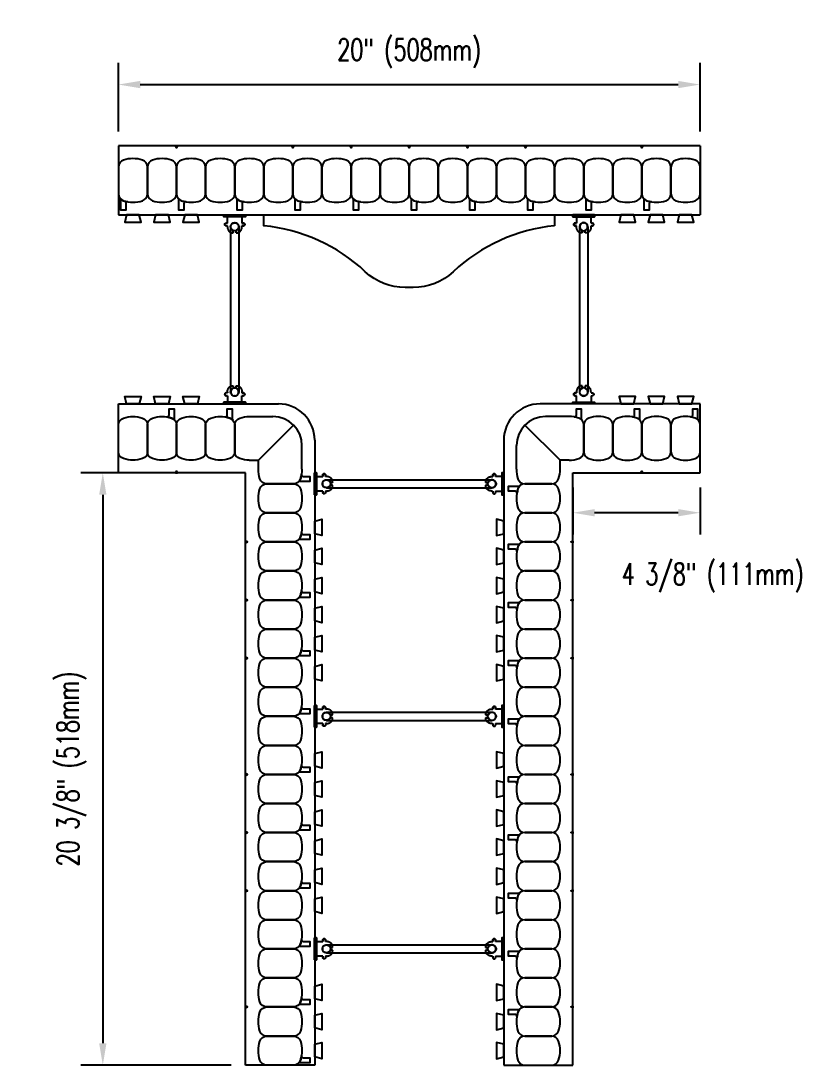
# Model space of a CAD drawing. Header units: inches. Extents: x 281.4 to 333.4, y 96.6 to 160.6.
# Drawn here: x 294.04 to 320.86, y 96.62 to 132.55 of the extents above; entities that cross this region are included whole.
import ezdxf

# ---------------------------------------------------------------- set-up
doc = ezdxf.new("R2010")
doc.units = ezdxf.units.IN
doc.header["$MEASUREMENT"] = 0
for name, color, linetype in [('line25', 2, 'Continuous'), ('LINE50', 5, 'Continuous'), ('LINE9', 9, 'Continuous'), ('TEXT', 4, 'Continuous')]:
    doc.layers.add(name, color=color, linetype=linetype)
doc.styles.add('DIM', font='romans.shx', dxfattribs={"width": 0.7})
doc.dimstyles.new('ext_8', dxfattribs={"dimscale": 8, "dimtxt": 0.09375, "dimasz": 0.09375, "dimexe": 0.09375, "dimexo": 0.0625, "dimgap": 0.0625, "dimtad": 1, "dimdec": 1, "dimzin": 3, "dimdsep": 46, "dimlunit": 4, "dimtxsty": 'DIM', "dimcen": 0.09, "dimdle": 0.09375, "dimclrt": 4, "dimadec": 0, "dimazin": 0, "dimtfac": 1, "dimtdec": 1, "dimtmove": 2, "dimatfit": 3, "dimfxl": 0, "dimfrac": 2, "dimtolj": 1, "dimtzin": 0, "dimarcsym": 0})

# ---------------------------------------------------------------- blocks, each defined once
blk = doc.blocks.new('*D20')
at = {"layer": 'Defpoints', "color": 0}
for p in [(317.387, 130.355), (297.387, 128.245), (317.387, 128.245)]:
    blk.add_point(p, dxfattribs=at)
at = {"layer": 'TEXT', "color": 0, "lineweight": -2}
for p, q in [((297.387, 128.745), (297.387, 131.105)), ((317.387, 128.745), (317.387, 131.105)), ((298.137, 130.355), (316.637, 130.355))]:
    blk.add_line(p, q, dxfattribs=at)
at = {"layer": 'TEXT', "color": 0}
for points in [[(298.137, 130.48), (298.137, 130.23), (297.387, 130.355)], [(316.637, 130.48), (316.637, 130.23), (317.387, 130.355)]]:
    blk.add_solid(points, dxfattribs=at)
at = {"layer": 'TEXT', "color": 4, "insert": (307.387, 131.427), "char_height": 0.75, "attachment_point": 5, "style": 'DIM'}
blk.add_mtext('\\A1;20" (508mm)', dxfattribs=at)
blk = doc.blocks.new('*D21')
at = {"layer": 'Defpoints', "color": 0}
for p in [(301.762, 116.995), (296.851, 96.62), (301.762, 96.62)]:
    blk.add_point(p, dxfattribs=at)
at = {"layer": 'TEXT', "color": 0, "lineweight": -2}
for p, q in [((301.262, 116.995), (296.101, 116.995)), ((296.851, 116.245), (296.851, 97.37)), ((301.262, 96.62), (296.101, 96.62))]:
    blk.add_line(p, q, dxfattribs=at)
at = {"layer": 'TEXT', "color": 0}
for points in [[(296.726, 116.245), (296.976, 116.245), (296.851, 116.995)], [(296.726, 97.37), (296.976, 97.37), (296.851, 96.62)]]:
    blk.add_solid(points, dxfattribs=at)
at = {"layer": 'TEXT', "color": 4, "insert": (295.78, 106.807), "char_height": 0.75, "attachment_point": 5, "rotation": 90, "style": 'DIM'}
blk.add_mtext('\\A1;20 3/8" (518mm)', dxfattribs=at)
blk = doc.blocks.new('*D22')
at = {"layer": 'Defpoints', "color": 0}
for p in [(313.012, 116.995), (317.387, 116.995), (313.012, 115.624)]:
    blk.add_point(p, dxfattribs=at)
at = {"layer": 'TEXT', "color": 0, "lineweight": -2}
for p, q in [((313.012, 116.495), (313.012, 114.874)), ((317.387, 116.495), (317.387, 114.874)), ((316.637, 115.624), (313.762, 115.624))]:
    blk.add_line(p, q, dxfattribs=at)
at = {"layer": 'TEXT', "color": 0}
for points in [[(313.762, 115.749), (313.762, 115.499), (313.012, 115.624)], [(316.637, 115.749), (316.637, 115.499), (317.387, 115.624)]]:
    blk.add_solid(points, dxfattribs=at)
at = {"layer": 'TEXT', "color": 4, "insert": (317.823, 113.394), "char_height": 0.75, "attachment_point": 5, "style": 'DIM'}
blk.add_mtext('\\A1;4 3/8" (111mm)', dxfattribs=at)
blk = doc.blocks.new('Connector')
blk.add_point((0.271, 0))
at = {"layer": 'LINE9'}
for p, q in [((0, 0.375), (0, -0.375)), ((0.062, -0.375), (0.062, 0.375)), ((0.281, 0.25), (0.062, 0.25))]:
    blk.add_line(p, q, dxfattribs=at)
for points, weights in [([(0.007, 0.375), (0.004, 0.375), (0, 0.375)], [1, 0.972587069138, 0.950305488115]), ([(0.327, 0.343), (0.308, 0.343), (0.281, 0.317), (0.281, 0.297)], [1, 0.85355339, 0.85355339, 1]), ([(0.328, 0.343), (0.327, 0.343), (0.327, 0.343)], [1, 0.70710678, 1]), ([(0.375, 0.297), (0.375, 0.317), (0.348, 0.343), (0.329, 0.343)], [1, 0.85355339, 0.85355339, 1]), ([(0.406, 0.25), (0.546, 0.25), (0.619, 0.131)], [0.958404415409, 0.794674173519, 0.864651571113]), ([(0.619, 0.052), (0.612, 0.049), (0.604, 0.049)], [0.83615024178, 0.892081430621, 1]), ([(0.281, -0.297), (0.281, -0.317), (0.308, -0.343), (0.327, -0.343)], [1, 0.85355339, 0.85355339, 1]), ([(0.327, -0.343), (0.281, -0.343), (0.281, -0.297)], [1, 0.70710678, 1]), ([(0.329, -0.343), (0.348, -0.343), (0.375, -0.317), (0.375, -0.297)], [1, 0.85355339, 0.85355339, 1]), ([(0.375, -0.297), (0.375, -0.343), (0.329, -0.343)], [1, 0.70710678, 1]), ([(0.619, -0.131), (0.546, -0.25), (0.406, -0.25)], [0.864651574428, 0.794674169686, 0.958404415195]), ([(0.604, -0.049), (0.612, -0.049), (0.619, -0.052)], [1, 0.89208144177, 0.836150253337]), ([(0, -0.375), (0.004, -0.375), (0.007, -0.375)], [0.950305488115, 0.972587069138, 1])]:
    blk.add_rational_spline(points, weights, degree=2, dxfattribs=at)
for points, degree in [([(0, 0.375), (0.002, 0.375), (0.005, 0.375), (0.007, 0.375)], 3), ([(0.007, 0.375), (0.021, 0.375), (0.051, 0.375), (0.062, 0.375), (0.062, 0.375)], 3), ([(0.281, 0.25), (0.281, 0.297)], 1), ([(0.327, 0.343), (0.327, 0.343), (0.328, 0.343), (0.328, 0.343)], 3), ([(0.328, 0.343), (0.329, 0.343), (0.329, 0.343), (0.329, 0.343)], 3), ([(0.375, 0.25), (0.375, 0.297)], 1), ([(0.406, 0.25), (0.375, 0.25)], 1), ([(0.406, 0.25), (0.406, 0.25)], 1), ([(0.406, 0.25), (0.406, 0.25)], 1), ([(0.406, 0.25), (0.406, 0.25)], 1), ([(0.406, 0.25), (0.406, 0.25)], 1), ([(0.406, 0.25), (0.406, 0.25)], 1), ([(0.406, 0.25), (0.406, 0.25)], 1), ([(0.406, 0.25), (0.406, 0.25)], 1), ([(0.406, 0.25), (0.406, 0.25)], 1), ([(0.406, 0.25), (0.406, 0.25)], 1), ([(0.406, 0.25), (0.406, 0.25)], 1), ([(0.406, 0.25), (0.406, 0.25)], 1), ([(0.406, 0.25), (0.406, 0.25)], 1), ([(0.406, 0.25), (0.406, 0.25)], 1), ([(0.406, 0.25), (0.406, 0.25)], 1), ([(0.406, 0.25), (0.406, 0.25)], 1), ([(0.406, 0.25), (0.406, 0.25)], 1), ([(0.406, 0.25), (0.406, 0.25)], 1), ([(0.406, 0.25), (0.406, 0.25)], 1), ([(0.406, 0.25), (0.406, 0.25)], 1), ([(0.406, 0.25), (0.406, 0.25)], 1), ([(0.406, 0.25), (0.406, 0.25)], 1), ([(0.406, 0.25), (0.406, 0.25)], 1), ([(0.406, 0.25), (0.406, 0.25)], 1), ([(0.406, 0.25), (0.406, 0.25)], 1), ([(0.604, 0.049), (0.532, 0.049)], 1), ([(0.532, 0.049), (0.532, 0.049)], 1), ([(0.532, 0.049), (0.532, 0.049)], 1), ([(0.532, 0.049), (0.532, 0.049)], 1), ([(0.532, 0.049), (0.532, 0.049)], 1), ([(0.532, 0.049), (0.532, 0.049)], 1), ([(0.532, 0.049), (0.532, 0.049)], 1), ([(0.532, 0.049), (0.532, 0.049)], 1), ([(0.532, 0.049), (0.532, 0.049)], 1), ([(0.532, 0.049), (0.532, 0.049)], 1), ([(0.532, 0.049), (0.532, 0.049)], 1), ([(0.604, 0.049), (0.609, 0.049), (0.614, 0.05), (0.619, 0.052)], 3), ([(0.604, 0.049), (0.604, 0.049)], 1), ([(0.604, 0.049), (0.604, 0.049)], 1), ([(0.604, 0.049), (0.604, 0.049)], 1), ([(0.604, 0.049), (0.604, 0.049)], 1), ([(0.619, 0.131), (0.619, 0.052)], 1), ([(0.619, 0.131), (0.619, 0.131)], 1), ([(0.619, 0.131), (0.619, 0.131)], 1), ([(0.619, 0.131), (0.619, 0.131)], 1), ([(0.619, 0.131), (0.619, 0.131)], 1), ([(0.062, -0.25), (0.281, -0.25)], 1), ([(0.281, -0.297), (0.281, -0.25)], 1), ([(0.281, -0.25), (0.281, -0.297)], 1), ([(0.328, -0.343), (0.328, -0.343), (0.327, -0.343), (0.327, -0.343)], 3), ([(0.329, -0.343), (0.329, -0.343), (0.329, -0.343), (0.328, -0.343)], 3), ([(0.375, -0.25), (0.375, -0.297)], 1), ([(0.375, -0.297), (0.375, -0.25)], 1), ([(0.406, -0.25), (0.375, -0.25)], 1), ([(0.406, -0.25), (0.406, -0.25)], 1), ([(0.406, -0.25), (0.406, -0.25)], 1), ([(0.406, -0.25), (0.406, -0.25)], 1), ([(0.406, -0.25), (0.406, -0.25)], 1), ([(0.406, -0.25), (0.406, -0.25)], 1), ([(0.406, -0.25), (0.406, -0.25)], 1), ([(0.406, -0.25), (0.406, -0.25)], 1), ([(0.406, -0.25), (0.406, -0.25)], 1), ([(0.406, -0.25), (0.406, -0.25)], 1), ([(0.406, -0.25), (0.406, -0.25)], 1), ([(0.406, -0.25), (0.406, -0.25)], 1), ([(0.532, -0.049), (0.604, -0.049)], 1), ([(0.604, -0.049), (0.58, -0.049), (0.556, -0.049), (0.532, -0.049)], 3), ([(0.532, -0.049), (0.532, -0.049)], 1), ([(0.532, -0.049), (0.532, -0.049)], 1), ([(0.532, -0.049), (0.532, -0.049)], 1), ([(0.532, -0.049), (0.532, -0.049)], 1), ([(0.619, -0.052), (0.614, -0.05), (0.609, -0.049), (0.604, -0.049)], 3), ([(0.604, -0.049), (0.604, -0.049)], 1), ([(0.604, -0.049), (0.604, -0.049)], 1), ([(0.604, -0.049), (0.604, -0.049)], 1), ([(0.604, -0.049), (0.604, -0.049)], 1), ([(0.604, -0.049), (0.604, -0.049)], 1), ([(0.604, -0.049), (0.604, -0.049)], 1), ([(0.604, -0.049), (0.604, -0.049)], 1), ([(0.604, -0.049), (0.604, -0.049)], 1), ([(0.619, -0.052), (0.619, -0.131)], 1), ([(0.619, -0.131), (0.619, -0.131)], 1), ([(0.619, -0.131), (0.619, -0.131)], 1), ([(0.619, -0.131), (0.619, -0.131)], 1), ([(0.619, -0.131), (0.619, -0.131)], 1), ([(0.007, -0.375), (0.005, -0.375), (0.002, -0.375), (0, -0.375)], 3), ([(0.062, -0.375), (0.062, -0.375), (0.051, -0.375), (0.021, -0.375), (0.007, -0.375)], 3)]:
    blk.add_open_spline(points, degree=degree, dxfattribs=at)
for points, weights, knots in [([(0.062, 0.375), (0.062, 0.375), (0.046, 0.375), (0.03, 0.375), (0.007, 0.375)], [0.868718858569, 0.861102746415, 1, 0.861102734288, 0.868718859898], [0, 0, 0, 0.5, 0.5, 1, 1, 1]), ([(0.532, 0.049), (0.472, 0.203), (0.333, 0.113), (0.157, 0), (0.333, -0.113), (0.472, -0.203), (0.532, -0.049)], [0.899508922286, 0.599718215298, 1, 0.54226024, 1, 0.599718224335, 0.899508908749], [0, 0, 0, 0.318112, 0.318112, 0.681888, 0.681888, 1, 1, 1]), ([(0.007, -0.375), (0.03, -0.375), (0.046, -0.375), (0.062, -0.375), (0.062, -0.375)], [0.868718859319, 0.861102739573, 1, 0.861102742958, 0.868718858948], [0, 0, 0, 0.5, 0.5, 1, 1, 1])]:
    blk.add_rational_spline(points, weights, degree=2, knots=knots, dxfattribs=at)
blk = doc.blocks.new('WEB_6_CENTRE_TOP')
for p, q in [((5.688, 0.141), (0, 0.141)), ((5.688, -0.141), (0, -0.141))]:
    blk.add_line(p, q)
for centre in [(0, 0), (5.688, 0)]:
    blk.add_circle(centre, 0.141)

msp = doc.modelspace()

# ---------------------------------------------------------------- linework, layer by layer
at = {"layer": 'line25'}
for p, q in [((297.3869, 125.8699), (317.3869, 125.8699)), ((297.3869, 119.3699), (302.8869, 119.3699)), ((317.3869, 119.3699), (311.8869, 119.3699)), ((304.1369, 118.1199), (304.1369, 96.6199)), ((310.6369, 118.1199), (310.6369, 96.6199))]:
    msp.add_line(p, q, dxfattribs=at)
for points in [[(297.6681, 125.8699), (297.6058, 125.6199), (298.1681, 125.6199), (298.1058, 125.8699)], [(298.6681, 125.8699), (298.6058, 125.6199), (299.1681, 125.6199), (299.1058, 125.8699)], [(299.6681, 125.8699), (299.6058, 125.6199), (300.1681, 125.6199), (300.1058, 125.8699)], [(314.6681, 125.8699), (314.6058, 125.6199), (315.1681, 125.6199), (315.1058, 125.8699)], [(315.6681, 125.8699), (315.6058, 125.6199), (316.1681, 125.6199), (316.1058, 125.8699)], [(316.6681, 125.8699), (316.6058, 125.6199), (317.1681, 125.6199), (317.1058, 125.8699)], [(297.6681, 119.3699), (297.6058, 119.6199), (298.1681, 119.6199), (298.1058, 119.3699)], [(298.6681, 119.3699), (298.6058, 119.6199), (299.1681, 119.6199), (299.1058, 119.3699)], [(299.6681, 119.3699), (299.6058, 119.6199), (300.1681, 119.6199), (300.1058, 119.3699)], [(315.1058, 119.3699), (315.1681, 119.6199), (314.6058, 119.6199), (314.6681, 119.3699)], [(316.1058, 119.3699), (316.1681, 119.6199), (315.6058, 119.6199), (315.6681, 119.3699)], [(317.1058, 119.3699), (317.1681, 119.6199), (316.6058, 119.6199), (316.6681, 119.3699)], [(304.1369, 115.3387), (304.3869, 115.4011), (304.3869, 114.8387), (304.1369, 114.9011)], [(310.6369, 115.3387), (310.3869, 115.4011), (310.3869, 114.8387), (310.6369, 114.9011)], [(304.1369, 114.3387), (304.3869, 114.4011), (304.3869, 113.8387), (304.1369, 113.9011)], [(310.6369, 114.3387), (310.3869, 114.4011), (310.3869, 113.8387), (310.6369, 113.9011)], [(304.1369, 113.3387), (304.3869, 113.4011), (304.3869, 112.8387), (304.1369, 112.9011)], [(310.6369, 113.3387), (310.3869, 113.4011), (310.3869, 112.8387), (310.6369, 112.9011)], [(304.1369, 112.3387), (304.3869, 112.4011), (304.3869, 111.8387), (304.1369, 111.9011)], [(310.6369, 112.3387), (310.3869, 112.4011), (310.3869, 111.8387), (310.6369, 111.9011)], [(304.1369, 111.3387), (304.3869, 111.4011), (304.3869, 110.8387), (304.1369, 110.9011)], [(310.6369, 111.3387), (310.3869, 111.4011), (310.3869, 110.8387), (310.6369, 110.9011)], [(304.1369, 110.3387), (304.3869, 110.4011), (304.3869, 109.8387), (304.1369, 109.9011)], [(310.6369, 110.3387), (310.3869, 110.4011), (310.3869, 109.8387), (310.6369, 109.9011)], [(304.1369, 107.3387), (304.3869, 107.4011), (304.3869, 106.8387), (304.1369, 106.9011)], [(310.6369, 107.3387), (310.3869, 107.4011), (310.3869, 106.8387), (310.6369, 106.9011)], [(304.1369, 106.3387), (304.3869, 106.4011), (304.3869, 105.8387), (304.1369, 105.9011)], [(310.6369, 106.3387), (310.3869, 106.4011), (310.3869, 105.8387), (310.6369, 105.9011)], [(304.1369, 105.3387), (304.3869, 105.4011), (304.3869, 104.8387), (304.1369, 104.9011)], [(310.6369, 105.3387), (310.3869, 105.4011), (310.3869, 104.8387), (310.6369, 104.9011)], [(304.1369, 104.3387), (304.3869, 104.4011), (304.3869, 103.8387), (304.1369, 103.9011)], [(310.6369, 104.3387), (310.3869, 104.4011), (310.3869, 103.8387), (310.6369, 103.9011)], [(304.1369, 103.3387), (304.3869, 103.4011), (304.3869, 102.8387), (304.1369, 102.9011)], [(310.6369, 103.3387), (310.3869, 103.4011), (310.3869, 102.8387), (310.6369, 102.9011)], [(304.1369, 102.3387), (304.3869, 102.4011), (304.3869, 101.8387), (304.1369, 101.9011)], [(310.6369, 102.3387), (310.3869, 102.4011), (310.3869, 101.8387), (310.6369, 101.9011)], [(304.1369, 99.3387), (304.3869, 99.4011), (304.3869, 98.8387), (304.1369, 98.9011)], [(310.6369, 99.3387), (310.3869, 99.4011), (310.3869, 98.8387), (310.6369, 98.9011)], [(304.1369, 98.3387), (304.3869, 98.4011), (304.3869, 97.8387), (304.1369, 97.9011)], [(310.6369, 98.3387), (310.3869, 98.4011), (310.3869, 97.8387), (310.6369, 97.9011)], [(304.1369, 97.3387), (304.3869, 97.4011), (304.3869, 96.8387), (304.1369, 96.9011)], [(310.6369, 97.3387), (310.3869, 97.4011), (310.3869, 96.8387), (310.6369, 96.9011)]]:
    msp.add_lwpolyline(points, close=True, dxfattribs=at)
for centre, start, end in [((302.8869, 118.1199), 0, 90), ((311.8869, 118.1199), 90, 180)]:
    msp.add_arc(centre, 1.25, start, end, dxfattribs=at)
at = {"layer": 'LINE50'}
for p, q in [((297.3869, 128.2449), (297.3869, 125.8699)), ((317.3869, 128.2449), (297.3869, 128.2449)), ((317.3869, 128.2449), (317.3869, 125.8699)), ((297.3869, 116.9949), (297.3869, 119.3699)), ((317.3869, 116.9949), (317.3869, 119.3699)), ((301.7619, 116.9949), (297.3869, 116.9949)), ((301.7619, 96.6199), (301.7619, 116.9949)), ((313.0119, 96.6199), (313.0119, 116.9949)), ((313.0119, 116.9949), (317.3869, 116.9949)), ((304.1369, 96.6199), (301.7619, 96.6199)), ((310.6369, 96.6199), (313.0119, 96.6199))]:
    msp.add_line(p, q, dxfattribs=at)
at = {"layer": 'LINE9'}
for p, q in [((301.8869, 118.9324), (302.6994, 118.9324)), ((312.8869, 118.9324), (312.0744, 118.9324)), ((302.1994, 117.4324), (303.4065, 118.6395)), ((312.5744, 117.4324), (311.3673, 118.6395)), ((303.6994, 117.1199), (303.6994, 117.9324)), ((311.0744, 117.1199), (311.0744, 117.9324)), ((301.8869, 117.4324), (302.1994, 117.4324)), ((302.1994, 117.1199), (302.1994, 117.4324)), ((312.5744, 117.1199), (312.5744, 117.4324)), ((312.8869, 117.4324), (312.5744, 117.4324))]:
    msp.add_line(p, q, dxfattribs=at)
for points in [[(299.4182, 128.2449), (299.3869, 128.1804), (299.3557, 128.2449)], [(299.4182, 128.2449), (299.3869, 128.1804), (299.3557, 128.2449)], [(303.4182, 128.2449), (303.3869, 128.1804), (303.3557, 128.2449)], [(303.4182, 128.2449), (303.3869, 128.1804), (303.3557, 128.2449)], [(305.4182, 128.2449), (305.3869, 128.1804), (305.3557, 128.2449)], [(307.4182, 128.2449), (307.3869, 128.1804), (307.3557, 128.2449)], [(309.4182, 128.2449), (309.3869, 128.1804), (309.3557, 128.2449)], [(309.4182, 128.2449), (309.3869, 128.1804), (309.3557, 128.2449)], [(311.4182, 128.2449), (311.3869, 128.1804), (311.3557, 128.2449)], [(311.4182, 128.2449), (311.3869, 128.1804), (311.3557, 128.2449)], [(315.4182, 128.2449), (315.3869, 128.1804), (315.3557, 128.2449)], [(315.4182, 128.2449), (315.3869, 128.1804), (315.3557, 128.2449)], [(315.4182, 128.2449), (315.3869, 128.1804), (315.3557, 128.2449)], [(299.4182, 116.9949), (299.3869, 117.0594), (299.3557, 116.9949)], [(315.3506, 116.9949), (315.3819, 117.0594), (315.4131, 116.9949)], [(301.7619, 114.5887), (301.8264, 114.6199), (301.7619, 114.6512)], [(313.0119, 114.5887), (312.9474, 114.6199), (313.0119, 114.6512)], [(301.7619, 112.5887), (301.8264, 112.6199), (301.7619, 112.6512)], [(313.0119, 112.5887), (312.9474, 112.6199), (313.0119, 112.6512)], [(301.7619, 110.5887), (301.8264, 110.6199), (301.7619, 110.6512)], [(313.0119, 110.5887), (312.9474, 110.6199), (313.0119, 110.6512)], [(301.7619, 106.5887), (301.8264, 106.6199), (301.7619, 106.6512)], [(313.0119, 106.5887), (312.9474, 106.6199), (313.0119, 106.6512)], [(301.7619, 104.5887), (301.8264, 104.6199), (301.7619, 104.6512)], [(313.0119, 104.5887), (312.9474, 104.6199), (313.0119, 104.6512)], [(301.7619, 102.5887), (301.8264, 102.6199), (301.7619, 102.6512)], [(313.0119, 102.5887), (312.9474, 102.6199), (313.0119, 102.6512)], [(301.7619, 98.5887), (301.8264, 98.6199), (301.7619, 98.6512)], [(313.0119, 98.5887), (312.9474, 98.6199), (313.0119, 98.6512)]]:
    msp.add_lwpolyline(points, close=True, dxfattribs=at)
for points in [[(297.56, 126.3589, 0.1576708), (298.2138, 126.3589, 0.3253046), (298.3869, 126.5968), (298.3869, 127.518, 0.3253046), (298.2138, 127.7559, 0.1576708), (297.56, 127.7559, 0.3253046), (297.3869, 127.518), (297.3869, 126.5968, 0.3253046)], [(298.56, 126.3589, 0.1576708), (299.2138, 126.3589, 0.3253046), (299.3869, 126.5968), (299.3869, 127.518, 0.3253046), (299.2138, 127.7559, 0.1576708), (298.56, 127.7559, 0.3253046), (298.3869, 127.518), (298.3869, 126.5968, 0.3253046)], [(299.56, 126.3589, 0.1576708), (300.2138, 126.3589, 0.3253046), (300.3869, 126.5968), (300.3869, 127.518, 0.3253046), (300.2138, 127.7559, 0.1576708), (299.56, 127.7559, 0.3253046), (299.3869, 127.518), (299.3869, 126.5968, 0.3253046)], [(300.56, 126.3589, 0.1576708), (301.2138, 126.3589, 0.3253046), (301.3869, 126.5968), (301.3869, 127.518, 0.3253046), (301.2138, 127.7559, 0.1576708), (300.56, 127.7559, 0.3253046), (300.3869, 127.518), (300.3869, 126.5968, 0.3253046)], [(301.56, 126.3589, 0.1576708), (302.2138, 126.3589, 0.3253046), (302.3869, 126.5968), (302.3869, 127.518, 0.3253046), (302.2138, 127.7559, 0.1576708), (301.56, 127.7559, 0.3253046), (301.3869, 127.518), (301.3869, 126.5968, 0.3253046)], [(302.56, 126.3589, 0.1576708), (303.2138, 126.3589, 0.3253046), (303.3869, 126.5968), (303.3869, 127.518, 0.3253046), (303.2138, 127.7559, 0.1576708), (302.56, 127.7559, 0.3253046), (302.3869, 127.518), (302.3869, 126.5968, 0.3253046)], [(303.56, 126.3589, 0.1576708), (304.2138, 126.3589, 0.3253046), (304.3869, 126.5968), (304.3869, 127.518, 0.3253046), (304.2138, 127.7559, 0.1576708), (303.56, 127.7559, 0.3253046), (303.3869, 127.518), (303.3869, 126.5968, 0.3253046)], [(304.56, 126.3589, 0.1576708), (305.2138, 126.3589, 0.3253046), (305.3869, 126.5968), (305.3869, 127.518, 0.3253046), (305.2138, 127.7559, 0.1576708), (304.56, 127.7559, 0.3253046), (304.3869, 127.518), (304.3869, 126.5968, 0.3253046)], [(305.56, 126.3589, 0.1576708), (306.2138, 126.3589, 0.3253046), (306.3869, 126.5968), (306.3869, 127.518, 0.3253046), (306.2138, 127.7559, 0.1576708), (305.56, 127.7559, 0.3253046), (305.3869, 127.518), (305.3869, 126.5968, 0.3253046)], [(306.56, 126.3589, 0.1576708), (307.2138, 126.3589, 0.3253046), (307.3869, 126.5968), (307.3869, 127.518, 0.3253046), (307.2138, 127.7559, 0.1576708), (306.56, 127.7559, 0.3253046), (306.3869, 127.518), (306.3869, 126.5968, 0.3253046)], [(307.56, 126.3589, 0.1576708), (308.2138, 126.3589, 0.3253046), (308.3869, 126.5968), (308.3869, 127.518, 0.3253046), (308.2138, 127.7559, 0.1576708), (307.56, 127.7559, 0.3253046), (307.3869, 127.518), (307.3869, 126.5968, 0.3253046)], [(308.56, 126.3589, 0.1576708), (309.2138, 126.3589, 0.3253046), (309.3869, 126.5968), (309.3869, 127.518, 0.3253046), (309.2138, 127.7559, 0.1576708), (308.56, 127.7559, 0.3253046), (308.3869, 127.518), (308.3869, 126.5968, 0.3253046)], [(309.56, 126.3589, 0.1576708), (310.2138, 126.3589, 0.3253046), (310.3869, 126.5968), (310.3869, 127.518, 0.3253046), (310.2138, 127.7559, 0.1576708), (309.56, 127.7559, 0.3253046), (309.3869, 127.518), (309.3869, 126.5968, 0.3253046)], [(310.56, 126.3589, 0.1576708), (311.2138, 126.3589, 0.3253046), (311.3869, 126.5968), (311.3869, 127.518, 0.3253046), (311.2138, 127.7559, 0.1576708), (310.56, 127.7559, 0.3253046), (310.3869, 127.518), (310.3869, 126.5968, 0.3253046)], [(311.56, 126.3589, 0.1576708), (312.2138, 126.3589, 0.3253046), (312.3869, 126.5968), (312.3869, 127.518, 0.3253046), (312.2138, 127.7559, 0.1576708), (311.56, 127.7559, 0.3253046), (311.3869, 127.518), (311.3869, 126.5968, 0.3253046)], [(312.56, 126.3589, 0.1576708), (313.2138, 126.3589, 0.3253046), (313.3869, 126.5968), (313.3869, 127.518, 0.3253046), (313.2138, 127.7559, 0.1576708), (312.56, 127.7559, 0.3253046), (312.3869, 127.518), (312.3869, 126.5968, 0.3253046)], [(313.56, 126.3589, 0.1576708), (314.2138, 126.3589, 0.3253046), (314.3869, 126.5968), (314.3869, 127.518, 0.3253046), (314.2138, 127.7559, 0.1576708), (313.56, 127.7559, 0.3253046), (313.3869, 127.518), (313.3869, 126.5968, 0.3253046)], [(314.56, 126.3589, 0.1576708), (315.2138, 126.3589, 0.3253046), (315.3869, 126.5968), (315.3869, 127.518, 0.3253046), (315.2138, 127.7559, 0.1576708), (314.56, 127.7559, 0.3253046), (314.3869, 127.518), (314.3869, 126.5968, 0.3253046)], [(315.56, 126.3589, 0.1576708), (316.2138, 126.3589, 0.3253046), (316.3869, 126.5968), (316.3869, 127.518, 0.3253046), (316.2138, 127.7559, 0.1576708), (315.56, 127.7559, 0.3253046), (315.3869, 127.518), (315.3869, 126.5968, 0.3253046)], [(316.56, 126.3589, 0.1576708), (317.2138, 126.3589, 0.3253046), (317.3869, 126.5968), (317.3869, 127.518, 0.3253046), (317.2138, 127.7559, 0.1576708), (316.56, 127.7559, 0.3253046), (316.3869, 127.518), (316.3869, 126.5968, 0.3253046)], [(297.56, 126.3589, 0.0372667), (297.7137, 126.3216, 0.4630356), (297.641, 126.2599), (297.641, 126.0384), (297.4702, 126.0384), (297.4702, 126.3844, 0.1890024), (297.4535, 126.4269, 0.1284074)], [(299.56, 126.3589, 0.0372667), (299.7137, 126.3216, 0.4630356), (299.641, 126.2599), (299.641, 126.0384), (299.4702, 126.0384), (299.4702, 126.3844, 0.1890024), (299.4535, 126.4269, 0.1284074)], [(301.56, 126.3589, 0.0372667), (301.7137, 126.3216, 0.4630356), (301.641, 126.2599), (301.641, 126.0384), (301.4702, 126.0384), (301.4702, 126.3844, 0.1890024), (301.4535, 126.4269, 0.1284074)], [(303.56, 126.3589, 0.0372667), (303.7137, 126.3216, 0.4630356), (303.641, 126.2599), (303.641, 126.0384), (303.4702, 126.0384), (303.4702, 126.3844, 0.1890024), (303.4535, 126.4269, 0.1284074)], [(305.56, 126.3589, 0.0372667), (305.7137, 126.3216, 0.4630356), (305.641, 126.2599), (305.641, 126.0384), (305.4702, 126.0384), (305.4702, 126.3844, 0.1890024), (305.4535, 126.4269, 0.1284074)], [(307.56, 126.3589, 0.0372667), (307.7137, 126.3216, 0.4630356), (307.641, 126.2599), (307.641, 126.0384), (307.4702, 126.0384), (307.4702, 126.3844, 0.1890024), (307.4535, 126.4269, 0.1284074)], [(309.56, 126.3589, 0.0372667), (309.7137, 126.3216, 0.4630356), (309.641, 126.2599), (309.641, 126.0384), (309.4702, 126.0384), (309.4702, 126.3844, 0.1890024), (309.4535, 126.4269, 0.1284074)], [(311.56, 126.3589, 0.0372667), (311.7137, 126.3216, 0.4630356), (311.641, 126.2599), (311.641, 126.0384), (311.4702, 126.0384), (311.4702, 126.3844, 0.1890024), (311.4535, 126.4269, 0.1284074)], [(313.56, 126.3589, 0.0372667), (313.7137, 126.3216, 0.4630356), (313.641, 126.2599), (313.641, 126.0384), (313.4702, 126.0384), (313.4702, 126.3844, 0.1890024), (313.4535, 126.4269, 0.1284074)], [(315.56, 126.3589, 0.0372667), (315.7137, 126.3216, 0.4630356), (315.641, 126.2599), (315.641, 126.0384), (315.4702, 126.0384), (315.4702, 126.3844, 0.1890024), (315.4535, 126.4269, 0.1284074)], [(312.3869, 125.4949, 0.1663746), (308.8961, 123.9135, -0.191048), (307.5254, 123.3699), (307.2484, 123.3699, -0.191048), (305.8777, 123.9135, 0.1663746), (302.3869, 125.4949), (302.3869, 125.8699), (312.3869, 125.8699)], [(297.56, 118.8809, -0.1576708), (298.2138, 118.8809, -0.3253046), (298.3869, 118.643), (298.3869, 117.7218, -0.3253046), (298.2138, 117.484, -0.1576708), (297.56, 117.484, -0.3253046), (297.3869, 117.7218), (297.3869, 118.643, -0.3253046)], [(298.56, 118.8809, -0.1576708), (299.2138, 118.8809, -0.3253046), (299.3869, 118.643), (299.3869, 117.7218, -0.3253046), (299.2138, 117.484, -0.1576708), (298.56, 117.484, -0.3253046), (298.3869, 117.7218), (298.3869, 118.643, -0.3253046)], [(299.2138, 118.8809, 0.0372667), (299.0601, 118.9182, 0.4630356), (299.1328, 118.9799), (299.1328, 119.2015), (299.3037, 119.2015), (299.3037, 118.8554, 0.1890024), (299.3203, 118.8129, 0.1284074)], [(299.56, 118.8809, -0.1576708), (300.2138, 118.8809, -0.3253046), (300.3869, 118.643), (300.3869, 117.7218, -0.3253046), (300.2138, 117.484, -0.1576708), (299.56, 117.484, -0.3253046), (299.3869, 117.7218), (299.3869, 118.643, -0.3253046)], [(300.56, 118.8809, -0.1576708), (301.2138, 118.8809, -0.3253046), (301.3869, 118.643), (301.3869, 117.7218, -0.3253046), (301.2138, 117.484, -0.1576708), (300.56, 117.484, -0.3253046), (300.3869, 117.7218), (300.3869, 118.643, -0.3253046)], [(301.2138, 118.8809, 0.0372667), (301.0601, 118.9182, 0.4630356), (301.1328, 118.9799), (301.1328, 119.2015), (301.3037, 119.2015), (301.3037, 118.8554, 0.1890024), (301.3203, 118.8129, 0.1284074)], [(313.2138, 118.8809, 0.0372667), (313.0601, 118.9182, 0.4630356), (313.1328, 118.9799), (313.1328, 119.2015), (313.3037, 119.2015), (313.3037, 118.8554, 0.1890024), (313.3203, 118.8129, 0.1284074)], [(314.2138, 118.8809, 0.1576708), (313.56, 118.8809, 0.3253046), (313.3869, 118.643), (313.3869, 117.7218, 0.3253046), (313.56, 117.484, 0.1576708), (314.2138, 117.484, 0.3253046), (314.3869, 117.7218), (314.3869, 118.643, 0.3253046)], [(315.2138, 118.8809, 0.1576708), (314.56, 118.8809, 0.3253046), (314.3869, 118.643), (314.3869, 117.7218, 0.3253046), (314.56, 117.484, 0.1576708), (315.2138, 117.484, 0.3253046), (315.3869, 117.7218), (315.3869, 118.643, 0.3253046)], [(315.2138, 118.8809, 0.0372667), (315.0601, 118.9182, 0.4630356), (315.1328, 118.9799), (315.1328, 119.2015), (315.3037, 119.2015), (315.3037, 118.8554, 0.1890024), (315.3203, 118.8129, 0.1284074)], [(316.2138, 118.8809, 0.1576708), (315.56, 118.8809, 0.3253046), (315.3869, 118.643), (315.3869, 117.7218, 0.3253046), (315.56, 117.484, 0.1576708), (316.2138, 117.484, 0.3253046), (316.3869, 117.7218), (316.3869, 118.643, 0.3253046)], [(317.2138, 118.8809, 0.1576708), (316.56, 118.8809, 0.3253046), (316.3869, 118.643), (316.3869, 117.7218, 0.3253046), (316.56, 117.484, 0.1576708), (317.2138, 117.484, 0.3253046), (317.3869, 117.7218), (317.3869, 118.643, 0.3253046)], [(317.2138, 118.8809, 0.0372667), (317.0601, 118.9182, 0.4630356), (317.1328, 118.9799), (317.1328, 119.2015), (317.3037, 119.2015), (317.3037, 118.8554, 0.1890024), (317.3203, 118.8129, 0.1284074)], [(303.6479, 116.793, 0.0372667), (303.6852, 116.9467, 0.4630356), (303.7469, 116.874), (303.9685, 116.874), (303.9685, 116.7032), (303.6224, 116.7032, 0.1890024), (303.5799, 116.6865, 0.1284074)], [(303.6479, 116.4468, -0.1576708), (303.6479, 115.793, -0.3253046), (303.41, 115.6199), (302.4888, 115.6199, -0.3253046), (302.251, 115.793, -0.1576708), (302.251, 116.4468, -0.3253046), (302.4888, 116.6199), (303.41, 116.6199, -0.3253046)], [(311.126, 116.4468, 0.0372667), (311.0886, 116.2931, 0.4630356), (311.027, 116.3658), (310.8054, 116.3658), (310.8054, 116.5367), (311.1515, 116.5367, 0.1890024), (311.1939, 116.5533, 0.1284074)], [(311.126, 116.4468, 0.1576708), (311.126, 115.793, 0.3253046), (311.3638, 115.6199), (312.285, 115.6199, 0.3253046), (312.5229, 115.793, 0.1576708), (312.5229, 116.4468, 0.3253046), (312.285, 116.6199), (311.3638, 116.6199, 0.3253046)], [(303.6479, 115.4468, -0.1576708), (303.6479, 114.793, -0.3253046), (303.41, 114.6199), (302.4888, 114.6199, -0.3253046), (302.251, 114.793, -0.1576708), (302.251, 115.4468, -0.3253046), (302.4888, 115.6199), (303.41, 115.6199, -0.3253046)], [(311.126, 115.4468, 0.1576708), (311.126, 114.793, 0.3253046), (311.3638, 114.6199), (312.285, 114.6199, 0.3253046), (312.5229, 114.793, 0.1576708), (312.5229, 115.4468, 0.3253046), (312.285, 115.6199), (311.3638, 115.6199, 0.3253046)], [(303.6479, 114.4468, -0.1576708), (303.6479, 113.793, -0.3253046), (303.41, 113.6199), (302.4888, 113.6199, -0.3253046), (302.251, 113.793, -0.1576708), (302.251, 114.4468, -0.3253046), (302.4888, 114.6199), (303.41, 114.6199, -0.3253046)], [(303.6479, 114.793, 0.0372667), (303.6852, 114.9467, 0.4630356), (303.7469, 114.874), (303.9685, 114.874), (303.9685, 114.7032), (303.6224, 114.7032, 0.1890024), (303.5799, 114.6865, 0.1284074)], [(311.126, 114.4468, 0.1576708), (311.126, 113.793, 0.3253046), (311.3638, 113.6199), (312.285, 113.6199, 0.3253046), (312.5229, 113.793, 0.1576708), (312.5229, 114.4468, 0.3253046), (312.285, 114.6199), (311.3638, 114.6199, 0.3253046)], [(311.126, 114.4468, 0.0372667), (311.0886, 114.2931, 0.4630356), (311.027, 114.3658), (310.8054, 114.3658), (310.8054, 114.5367), (311.1515, 114.5367, 0.1890024), (311.1939, 114.5533, 0.1284074)], [(303.6479, 113.4468, -0.1576708), (303.6479, 112.793, -0.3253046), (303.41, 112.6199), (302.4888, 112.6199, -0.3253046), (302.251, 112.793, -0.1576708), (302.251, 113.4468, -0.3253046), (302.4888, 113.6199), (303.41, 113.6199, -0.3253046)], [(311.126, 113.4468, 0.1576708), (311.126, 112.793, 0.3253046), (311.3638, 112.6199), (312.285, 112.6199, 0.3253046), (312.5229, 112.793, 0.1576708), (312.5229, 113.4468, 0.3253046), (312.285, 113.6199), (311.3638, 113.6199, 0.3253046)], [(303.6479, 112.793, 0.0372667), (303.6852, 112.9467, 0.4630356), (303.7469, 112.874), (303.9685, 112.874), (303.9685, 112.7032), (303.6224, 112.7032, 0.1890024), (303.5799, 112.6865, 0.1284074)], [(303.6479, 112.4468, -0.1576708), (303.6479, 111.793, -0.3253046), (303.41, 111.6199), (302.4888, 111.6199, -0.3253046), (302.251, 111.793, -0.1576708), (302.251, 112.4468, -0.3253046), (302.4888, 112.6199), (303.41, 112.6199, -0.3253046)], [(311.126, 112.4468, 0.0372667), (311.0886, 112.2931, 0.4630356), (311.027, 112.3658), (310.8054, 112.3658), (310.8054, 112.5367), (311.1515, 112.5367, 0.1890024), (311.1939, 112.5533, 0.1284074)], [(311.126, 112.4468, 0.1576708), (311.126, 111.793, 0.3253046), (311.3638, 111.6199), (312.285, 111.6199, 0.3253046), (312.5229, 111.793, 0.1576708), (312.5229, 112.4468, 0.3253046), (312.285, 112.6199), (311.3638, 112.6199, 0.3253046)], [(303.6479, 111.4468, -0.1576708), (303.6479, 110.793, -0.3253046), (303.41, 110.6199), (302.4888, 110.6199, -0.3253046), (302.251, 110.793, -0.1576708), (302.251, 111.4468, -0.3253046), (302.4888, 111.6199), (303.41, 111.6199, -0.3253046)], [(311.126, 111.4468, 0.1576708), (311.126, 110.793, 0.3253046), (311.3638, 110.6199), (312.285, 110.6199, 0.3253046), (312.5229, 110.793, 0.1576708), (312.5229, 111.4468, 0.3253046), (312.285, 111.6199), (311.3638, 111.6199, 0.3253046)], [(303.6479, 110.793, 0.0372667), (303.6852, 110.9467, 0.4630356), (303.7469, 110.874), (303.9685, 110.874), (303.9685, 110.7032), (303.6224, 110.7032, 0.1890024), (303.5799, 110.6865, 0.1284074)], [(303.6479, 110.4468, -0.1576708), (303.6479, 109.793, -0.3253046), (303.41, 109.6199), (302.4888, 109.6199, -0.3253046), (302.251, 109.793, -0.1576708), (302.251, 110.4468, -0.3253046), (302.4888, 110.6199), (303.41, 110.6199, -0.3253046)], [(311.126, 110.4468, 0.0372667), (311.0886, 110.2931, 0.4630356), (311.027, 110.3658), (310.8054, 110.3658), (310.8054, 110.5367), (311.1515, 110.5367, 0.1890024), (311.1939, 110.5533, 0.1284074)], [(311.126, 110.4468, 0.1576708), (311.126, 109.793, 0.3253046), (311.3638, 109.6199), (312.285, 109.6199, 0.3253046), (312.5229, 109.793, 0.1576708), (312.5229, 110.4468, 0.3253046), (312.285, 110.6199), (311.3638, 110.6199, 0.3253046)], [(303.6479, 109.4468, -0.1576708), (303.6479, 108.793, -0.3253046), (303.41, 108.6199), (302.4888, 108.6199, -0.3253046), (302.251, 108.793, -0.1576708), (302.251, 109.4468, -0.3253046), (302.4888, 109.6199), (303.41, 109.6199, -0.3253046)], [(311.126, 109.4468, 0.1576708), (311.126, 108.793, 0.3253046), (311.3638, 108.6199), (312.285, 108.6199, 0.3253046), (312.5229, 108.793, 0.1576708), (312.5229, 109.4468, 0.3253046), (312.285, 109.6199), (311.3638, 109.6199, 0.3253046)], [(303.6479, 108.793, 0.0372667), (303.6852, 108.9467, 0.4630356), (303.7469, 108.874), (303.9685, 108.874), (303.9685, 108.7032), (303.6224, 108.7032, 0.1890024), (303.5799, 108.6865, 0.1284074)], [(303.6479, 108.4468, -0.1576708), (303.6479, 107.793, -0.3253046), (303.41, 107.6199), (302.4888, 107.6199, -0.3253046), (302.251, 107.793, -0.1576708), (302.251, 108.4468, -0.3253046), (302.4888, 108.6199), (303.41, 108.6199, -0.3253046)], [(311.126, 108.4468, 0.0372667), (311.0886, 108.2931, 0.4630356), (311.027, 108.3658), (310.8054, 108.3658), (310.8054, 108.5367), (311.1515, 108.5367, 0.1890024), (311.1939, 108.5533, 0.1284074)], [(311.126, 108.4468, 0.1576708), (311.126, 107.793, 0.3253046), (311.3638, 107.6199), (312.285, 107.6199, 0.3253046), (312.5229, 107.793, 0.1576708), (312.5229, 108.4468, 0.3253046), (312.285, 108.6199), (311.3638, 108.6199, 0.3253046)], [(303.6479, 107.4468, -0.1576708), (303.6479, 106.793, -0.3253046), (303.41, 106.6199), (302.4888, 106.6199, -0.3253046), (302.251, 106.793, -0.1576708), (302.251, 107.4468, -0.3253046), (302.4888, 107.6199), (303.41, 107.6199, -0.3253046)], [(311.126, 107.4468, 0.1576708), (311.126, 106.793, 0.3253046), (311.3638, 106.6199), (312.285, 106.6199, 0.3253046), (312.5229, 106.793, 0.1576708), (312.5229, 107.4468, 0.3253046), (312.285, 107.6199), (311.3638, 107.6199, 0.3253046)], [(303.6479, 106.793, 0.0372667), (303.6852, 106.9467, 0.4630356), (303.7469, 106.874), (303.9685, 106.874), (303.9685, 106.7032), (303.6224, 106.7032, 0.1890024), (303.5799, 106.6865, 0.1284074)], [(303.6479, 106.4468, -0.1576708), (303.6479, 105.793, -0.3253046), (303.41, 105.6199), (302.4888, 105.6199, -0.3253046), (302.251, 105.793, -0.1576708), (302.251, 106.4468, -0.3253046), (302.4888, 106.6199), (303.41, 106.6199, -0.3253046)], [(311.126, 106.4468, 0.0372667), (311.0886, 106.2931, 0.4630356), (311.027, 106.3658), (310.8054, 106.3658), (310.8054, 106.5367), (311.1515, 106.5367, 0.1890024), (311.1939, 106.5533, 0.1284074)], [(311.126, 106.4468, 0.1576708), (311.126, 105.793, 0.3253046), (311.3638, 105.6199), (312.285, 105.6199, 0.3253046), (312.5229, 105.793, 0.1576708), (312.5229, 106.4468, 0.3253046), (312.285, 106.6199), (311.3638, 106.6199, 0.3253046)], [(303.6479, 105.4468, -0.1576708), (303.6479, 104.793, -0.3253046), (303.41, 104.6199), (302.4888, 104.6199, -0.3253046), (302.251, 104.793, -0.1576708), (302.251, 105.4468, -0.3253046), (302.4888, 105.6199), (303.41, 105.6199, -0.3253046)], [(311.126, 105.4468, 0.1576708), (311.126, 104.793, 0.3253046), (311.3638, 104.6199), (312.285, 104.6199, 0.3253046), (312.5229, 104.793, 0.1576708), (312.5229, 105.4468, 0.3253046), (312.285, 105.6199), (311.3638, 105.6199, 0.3253046)], [(303.6479, 104.793, 0.0372667), (303.6852, 104.9467, 0.4630356), (303.7469, 104.874), (303.9685, 104.874), (303.9685, 104.7032), (303.6224, 104.7032, 0.1890024), (303.5799, 104.6865, 0.1284074)], [(303.6479, 104.4468, -0.1576708), (303.6479, 103.793, -0.3253046), (303.41, 103.6199), (302.4888, 103.6199, -0.3253046), (302.251, 103.793, -0.1576708), (302.251, 104.4468, -0.3253046), (302.4888, 104.6199), (303.41, 104.6199, -0.3253046)], [(311.126, 104.4468, 0.0372667), (311.0886, 104.2931, 0.4630356), (311.027, 104.3658), (310.8054, 104.3658), (310.8054, 104.5367), (311.1515, 104.5367, 0.1890024), (311.1939, 104.5533, 0.1284074)], [(311.126, 104.4468, 0.1576708), (311.126, 103.793, 0.3253046), (311.3638, 103.6199), (312.285, 103.6199, 0.3253046), (312.5229, 103.793, 0.1576708), (312.5229, 104.4468, 0.3253046), (312.285, 104.6199), (311.3638, 104.6199, 0.3253046)], [(303.6479, 103.4468, -0.1576708), (303.6479, 102.793, -0.3253046), (303.41, 102.6199), (302.4888, 102.6199, -0.3253046), (302.251, 102.793, -0.1576708), (302.251, 103.4468, -0.3253046), (302.4888, 103.6199), (303.41, 103.6199, -0.3253046)], [(311.126, 103.4468, 0.1576708), (311.126, 102.793, 0.3253046), (311.3638, 102.6199), (312.285, 102.6199, 0.3253046), (312.5229, 102.793, 0.1576708), (312.5229, 103.4468, 0.3253046), (312.285, 103.6199), (311.3638, 103.6199, 0.3253046)], [(303.6479, 102.793, 0.0372667), (303.6852, 102.9467, 0.4630356), (303.7469, 102.874), (303.9685, 102.874), (303.9685, 102.7032), (303.6224, 102.7032, 0.1890024), (303.5799, 102.6865, 0.1284074)], [(303.6479, 102.4468, -0.1576708), (303.6479, 101.793, -0.3253046), (303.41, 101.6199), (302.4888, 101.6199, -0.3253046), (302.251, 101.793, -0.1576708), (302.251, 102.4468, -0.3253046), (302.4888, 102.6199), (303.41, 102.6199, -0.3253046)], [(311.126, 102.4468, 0.0372667), (311.0886, 102.2931, 0.4630356), (311.027, 102.3658), (310.8054, 102.3658), (310.8054, 102.5367), (311.1515, 102.5367, 0.1890024), (311.1939, 102.5533, 0.1284074)], [(311.126, 102.4468, 0.1576708), (311.126, 101.793, 0.3253046), (311.3638, 101.6199), (312.285, 101.6199, 0.3253046), (312.5229, 101.793, 0.1576708), (312.5229, 102.4468, 0.3253046), (312.285, 102.6199), (311.3638, 102.6199, 0.3253046)], [(303.6479, 101.4468, -0.1576708), (303.6479, 100.793, -0.3253046), (303.41, 100.6199), (302.4888, 100.6199, -0.3253046), (302.251, 100.793, -0.1576708), (302.251, 101.4468, -0.3253046), (302.4888, 101.6199), (303.41, 101.6199, -0.3253046)], [(311.126, 101.4468, 0.1576708), (311.126, 100.793, 0.3253046), (311.3638, 100.6199), (312.285, 100.6199, 0.3253046), (312.5229, 100.793, 0.1576708), (312.5229, 101.4468, 0.3253046), (312.285, 101.6199), (311.3638, 101.6199, 0.3253046)], [(303.6479, 100.4468, -0.1576708), (303.6479, 99.793, -0.3253046), (303.41, 99.6199), (302.4888, 99.6199, -0.3253046), (302.251, 99.793, -0.1576708), (302.251, 100.4468, -0.3253046), (302.4888, 100.6199), (303.41, 100.6199, -0.3253046)], [(303.6479, 100.793, 0.0372667), (303.6852, 100.9467, 0.4630356), (303.7469, 100.874), (303.9685, 100.874), (303.9685, 100.7032), (303.6224, 100.7032, 0.1890024), (303.5799, 100.6865, 0.1284074)], [(311.126, 100.4468, 0.1576708), (311.126, 99.793, 0.3253046), (311.3638, 99.6199), (312.285, 99.6199, 0.3253046), (312.5229, 99.793, 0.1576708), (312.5229, 100.4468, 0.3253046), (312.285, 100.6199), (311.3638, 100.6199, 0.3253046)], [(311.126, 100.4468, 0.0372667), (311.0886, 100.2931, 0.4630356), (311.027, 100.3658), (310.8054, 100.3658), (310.8054, 100.5367), (311.1515, 100.5367, 0.1890024), (311.1939, 100.5533, 0.1284074)], [(303.6479, 99.4468, -0.1576708), (303.6479, 98.793, -0.3253046), (303.41, 98.6199), (302.4888, 98.6199, -0.3253046), (302.251, 98.793, -0.1576708), (302.251, 99.4468, -0.3253046), (302.4888, 99.6199), (303.41, 99.6199, -0.3253046)], [(311.126, 99.4468, 0.1576708), (311.126, 98.793, 0.3253046), (311.3638, 98.6199), (312.285, 98.6199, 0.3253046), (312.5229, 98.793, 0.1576708), (312.5229, 99.4468, 0.3253046), (312.285, 99.6199), (311.3638, 99.6199, 0.3253046)], [(303.6479, 98.793, 0.0372667), (303.6852, 98.9467, 0.4630356), (303.7469, 98.874), (303.9685, 98.874), (303.9685, 98.7032), (303.6224, 98.7032, 0.1890024), (303.5799, 98.6865, 0.1284074)], [(303.6479, 98.4468, -0.1576708), (303.6479, 97.793, -0.3253046), (303.41, 97.6199), (302.4888, 97.6199, -0.3253046), (302.251, 97.793, -0.1576708), (302.251, 98.4468, -0.3253046), (302.4888, 98.6199), (303.41, 98.6199, -0.3253046)], [(311.126, 98.4468, 0.0372667), (311.0886, 98.2931, 0.4630356), (311.027, 98.3658), (310.8054, 98.3658), (310.8054, 98.5367), (311.1515, 98.5367, 0.1890024), (311.1939, 98.5533, 0.1284074)], [(311.126, 98.4468, 0.1576708), (311.126, 97.793, 0.3253046), (311.3638, 97.6199), (312.285, 97.6199, 0.3253046), (312.5229, 97.793, 0.1576708), (312.5229, 98.4468, 0.3253046), (312.285, 98.6199), (311.3638, 98.6199, 0.3253046)], [(303.6479, 97.4468, -0.1576708), (303.6479, 96.793, -0.3253046), (303.41, 96.6199), (302.4888, 96.6199, -0.3253046), (302.251, 96.793, -0.1576708), (302.251, 97.4468, -0.3253046), (302.4888, 97.6199), (303.41, 97.6199, -0.3253046)], [(311.126, 97.4468, 0.1576708), (311.126, 96.793, 0.3253046), (311.3638, 96.6199), (312.285, 96.6199, 0.3253046), (312.5229, 96.793, 0.1576708), (312.5229, 97.4468, 0.3253046), (312.285, 97.6199), (311.3638, 97.6199, 0.3253046)], [(303.6479, 96.793, 0.0372667), (303.6852, 96.9467, 0.4630356), (303.7469, 96.874), (303.9685, 96.874), (303.9685, 96.7032), (303.6224, 96.7032, 0.1890024), (303.5799, 96.6865, 0.1284074)]]:
    msp.add_lwpolyline(points, format="xyb", close=True, dxfattribs=at)
for points in [[(301.56, 118.8809, -0.0783514), (301.8869, 118.9324, -0.3253046)], [(313.2138, 118.8809, 0.0783514), (312.8869, 118.9324, 0.3253046)], [(301.8869, 117.4324, -0.0783514), (301.56, 117.484, -0.3253046), (301.3869, 117.7218), (301.3869, 118.643, -0.3253046), (301.56, 118.8809, -0.1576708)], [(312.8869, 117.4324, 0.0783514), (313.2138, 117.484, 0.3253046), (313.3869, 117.7218), (313.3869, 118.643, 0.3253046), (313.2138, 118.8809, 0.1576708)], [(303.6994, 117.1199, -0.0783514), (303.6479, 116.793, -0.3253046), (303.41, 116.6199), (302.4888, 116.6199, -0.3253046), (302.251, 116.793, -0.0783514), (302.1994, 117.1199, -0.3253046)], [(311.0744, 117.1199, 0.0783514), (311.126, 116.793, 0.3253046), (311.3638, 116.6199), (312.285, 116.6199, 0.3253046), (312.5229, 116.793, 0.0783514), (312.5744, 117.1199, 0.3253046)]]:
    msp.add_lwpolyline(points, format="xyb", dxfattribs=at)
for centre, start, end in [((302.6994, 117.9324), 0, 90), ((312.0744, 117.9324), 90, 180)]:
    msp.add_arc(centre, 1, start, end, dxfattribs=at)

# ---------------------------------------------------------------- block references
at = {"layer": 'LINE9', "xscale": -1}
for name, p, rotation in [('Connector', (301.3869, 125.8699), 90), ('WEB_6_CENTRE_TOP', (313.3869, 119.7759), 270), ('Connector', (313.3869, 119.3699), 270), ('Connector', (304.1319, 116.6199), 180), ('Connector', (304.1319, 108.6199), 180), ('Connector', (304.1319, 100.6199), 180)]:
    msp.add_blockref(name, p, dxfattribs=dict(at, rotation=rotation))
at = {"layer": 'LINE9'}
for name, p, rotation in [('Connector', (313.3869, 125.8699), 270), ('WEB_6_CENTRE_TOP', (301.3869, 119.7759), 90), ('Connector', (301.3869, 119.3699), 90), ('WEB_6_CENTRE_TOP', (310.2309, 116.6199), 180), ('Connector', (310.6369, 116.6199), 180), ('Connector', (310.6369, 108.6199), 180), ('WEB_6_CENTRE_TOP', (310.2309, 108.6199), 180), ('Connector', (310.6369, 100.6199), 180), ('WEB_6_CENTRE_TOP', (310.2309, 100.6199), 180)]:
    msp.add_blockref(name, p, dxfattribs=dict(at, rotation=rotation))

# ---------------------------------------------------------------- dimensions: what is measured, and where the dimension line sits
at = {"layer": 'TEXT'}
dim = msp.add_linear_dim(base=(317.3869, 130.3553), p1=(297.3869, 128.2449), p2=(317.3869, 128.2449), text='20" (508mm)', dimstyle='ext_8', override={"dimdec": 3}, dxfattribs=at)
dim.commit()
dim.dimension.update_dxf_attribs({"geometry": '*D20', "text_midpoint": (307.3869, 131.4267)})
dim = msp.add_linear_dim(base=(296.8513, 96.6199), p1=(301.7619, 116.9949), p2=(301.7619, 96.6199), angle=270, text='20 3/8" (518mm)', dimstyle='ext_8', override={"dimdec": 3}, dxfattribs=at)
dim.commit()
dim.dimension.update_dxf_attribs({"geometry": '*D21', "text_midpoint": (295.7799, 106.8074)})
dim = msp.add_linear_dim(base=(313.0119, 115.6243), p1=(317.3869, 116.9949), p2=(313.0119, 116.9949), text='4 3/8" (111mm)', dimstyle='ext_8', override={"dimdec": 3}, dxfattribs=at)
dim.commit()
dim.dimension.update_dxf_attribs({"geometry": '*D22', "text_midpoint": (317.823, 113.394), "dimtype": 160})

doc.saveas('drawing.dxf')
